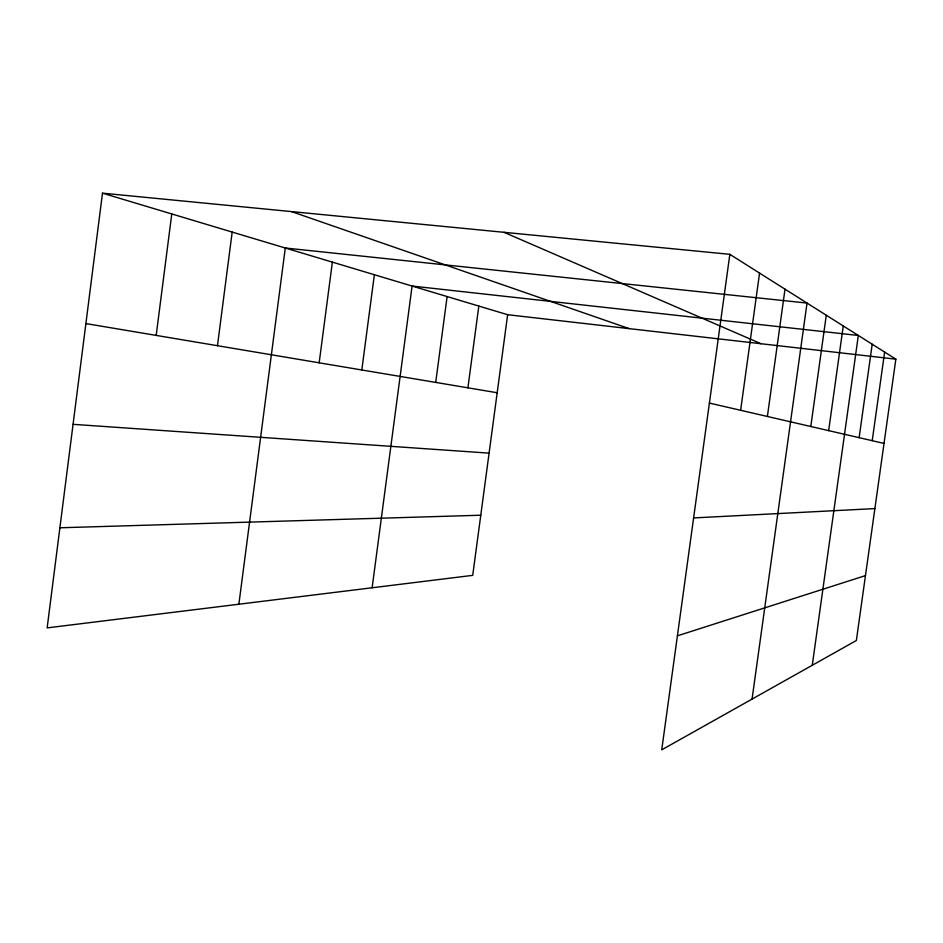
<?xml version="1.0" encoding="UTF-8"?>
<svg xmlns="http://www.w3.org/2000/svg" width="943" height="943" viewBox="0 0 943 943"><rect width="100%" height="100%" fill="white"/><g stroke="black" fill="none" stroke-linecap="round" stroke-linejoin="round"><path stroke-width="1.41" d="M102.492 193.162L47.15 627.885L472.714 575.36L507.64 314.714L102.492 193.162L729.847 254.327L895.85 359.165L856.362 640.509L661.738 749.838L729.847 254.327M156.184 335.402L171.779 213.955M217.468 345.704L232.178 232.072M238.874 604.227L285.293 248.009L807.031 303.068L752.066 699.093M319.17 362.807L332.372 262.13M361.817 369.986L374.371 274.731M372.131 587.772L412.091 286.047L858.33 335.472L812.265 665.286M435.701 382.41L447.123 296.562M467.905 387.821L478.82 306.062M740.632 410.288L759.563 273.093M767.39 416.476L785.012 289.159M810.803 426.507L826.28 315.233M828.661 430.633L843.254 325.948M859.132 437.67L872.204 344.23M872.216 440.687L884.64 352.081M677.416 635.83L865.474 575.607M693.612 517.931L874.88 508.595M59.892 527.785L480.765 515.22M73.059 424.326L489.087 453.135M507.64 314.714L895.85 359.165M85.884 323.579L497.185 392.748M709.407 403.074L884.027 443.422M291.517 211.597L629.193 328.635M503.998 232.308L761.013 343.724"/></g></svg>
